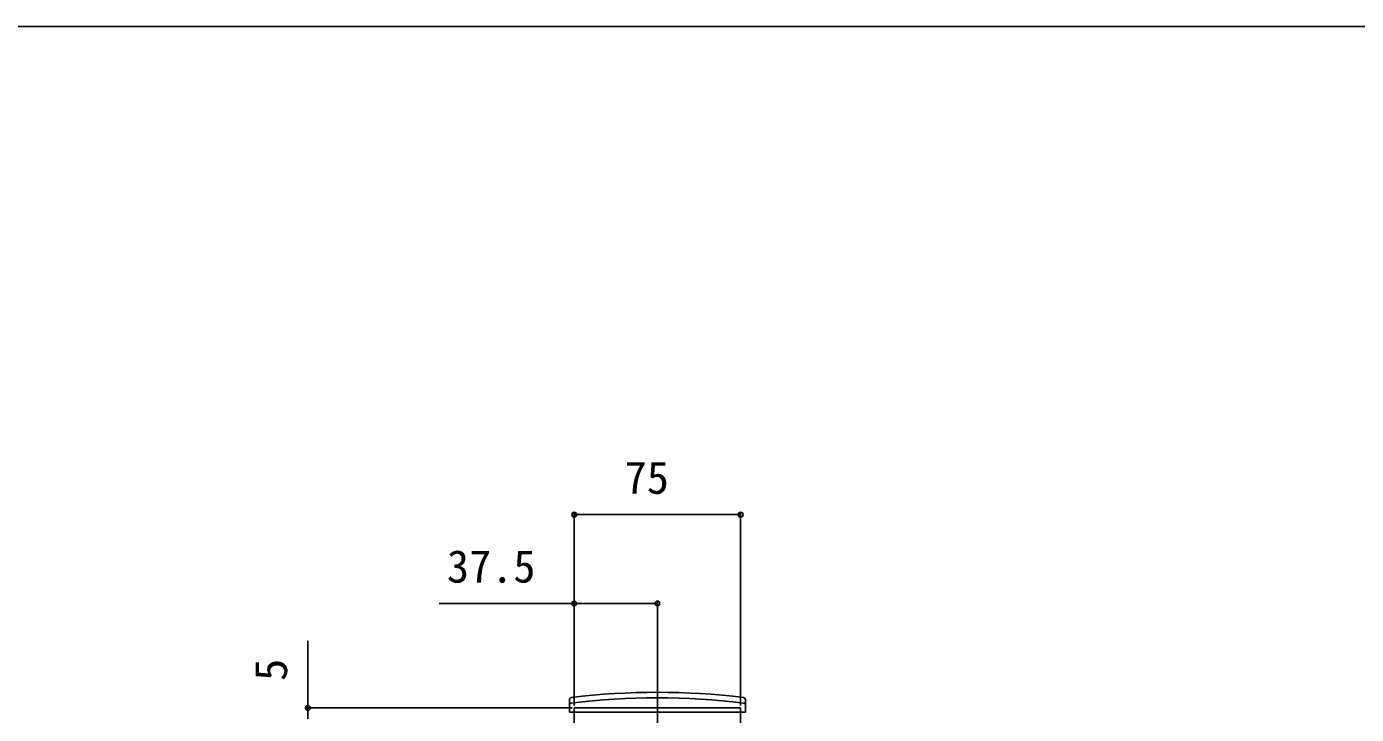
# Model space of a CAD drawing. Units: millimetres, scale not verified. Extents: x -875 to 875, y -1303 to 1296.
# Drawn here: x -263 to 336, y 937 to 1247 of the extents above; entities that cross this region are included whole.
import ezdxf
from ezdxf.enums import TextEntityAlignment as Align

# ---------------------------------------------------------------- set-up
doc = ezdxf.new("R2010")
doc.units = ezdxf.units.MM
doc.header["$LTSCALE"] = 8
for name, color, linetype in [('0-4_YKK_12', 2, 'Continuous'), ('0-5_YKK_13', 4, 'Continuous'), ('0-6_YKK_D', 6, 'Continuous'), ('0-7_YKK_ZWAK', 7, 'Continuous')]:
    doc.layers.add(name, color=color, linetype=linetype)
doc.styles.add('ＭＳ ゴシック', font='')
doc.styles.get('ＭＳ ゴシック').set_extended_font_data('MS Gothic')

msp = doc.modelspace()

# ---------------------------------------------------------------- linework, layer by layer
at = {"layer": '0-4_YKK_12'}
for p, q in [((21.002, 956.861), (21.002, -99.139)), ((-16.498, 939.861), (-16.498, 937.861)), ((-16.498, 939.861), (58.502, 939.861)), ((-16.498, 937.861), (-16.498, 359.861)), ((58.502, 939.861), (58.502, 937.861)), ((58.502, 937.861), (58.502, 496.361))]:
    msp.add_line(p, q, dxfattribs=at)
at = {"layer": '0-5_YKK_13'}
for p, q in [((-18.698, 940.861), (-18.651, 943.528)), ((60.702, 940.861), (60.656, 943.528)), ((-18.698, 940.861), (-18.645, 937.861)), ((-18.645, 937.861), (60.65, 937.861)), ((60.702, 940.861), (60.65, 937.861))]:
    msp.add_line(p, q, dxfattribs=at)
for centre, radius, start, end in [((-17.695, 941.014), 1, 97.02227, 179), ((-17.651, 943.51), 1, 96.9597, 179), ((21.002, 626.861), 317.528, 82.97773, 97.02227), ((21.002, 626.861), 320, 83.0403, 96.9597), ((59.656, 943.51), 1, 1, 83.0403), ((59.7, 941.014), 1, 1, 82.97773)]:
    msp.add_arc(centre, radius, start, end, dxfattribs=at)
at = {"layer": '0-6_YKK_D'}
for p, q in [((-16.498, 940.861), (-16.498, 1027.861)), ((58.502, 1026.861), (-16.498, 1026.861)), ((58.502, 940.861), (58.502, 1027.861)), ((-16.498, 940.861), (-16.498, 987.861)), ((21.002, 949.861), (21.002, 987.861)), ((-136.498, 939.861), (-136.498, 970.052)), ((-17.498, 939.861), (-137.498, 939.861)), ((-136.498, 934.858), (-136.498, 939.861))]:
    msp.add_line(p, q, dxfattribs=at)
msp.add_lwpolyline([(21.002, 986.861), (-16.498, 986.861), (-77.388, 986.861)], dxfattribs=at)
for centre in [(-16.498, 1026.861), (58.502, 1026.861), (-16.498, 986.861), (21.002, 986.861), (-136.498, 939.861)]:
    msp.add_circle(centre, 1.075, dxfattribs=at)
at = {"layer": '0-7_YKK_ZWAK'}
msp.add_line((-875, 1246.7), (875, 1246.7), dxfattribs=at)

# ---------------------------------------------------------------- texts
at = {"layer": '0-6_YKK_D', "style": 'ＭＳ ゴシック'}
for s, p in [('75', (6.23, 1031.861)), ('37.5', (-73.866, 991.861))]:
    msp.add_text(s, height=14.66, dxfattribs=at).set_placement(p, align=Align.BOTTOM_LEFT)
msp.add_text('5', height=14.66, rotation=90, dxfattribs=at).set_placement((-141.498, 951.984), align=Align.BOTTOM_LEFT)

doc.saveas('drawing.dxf')
